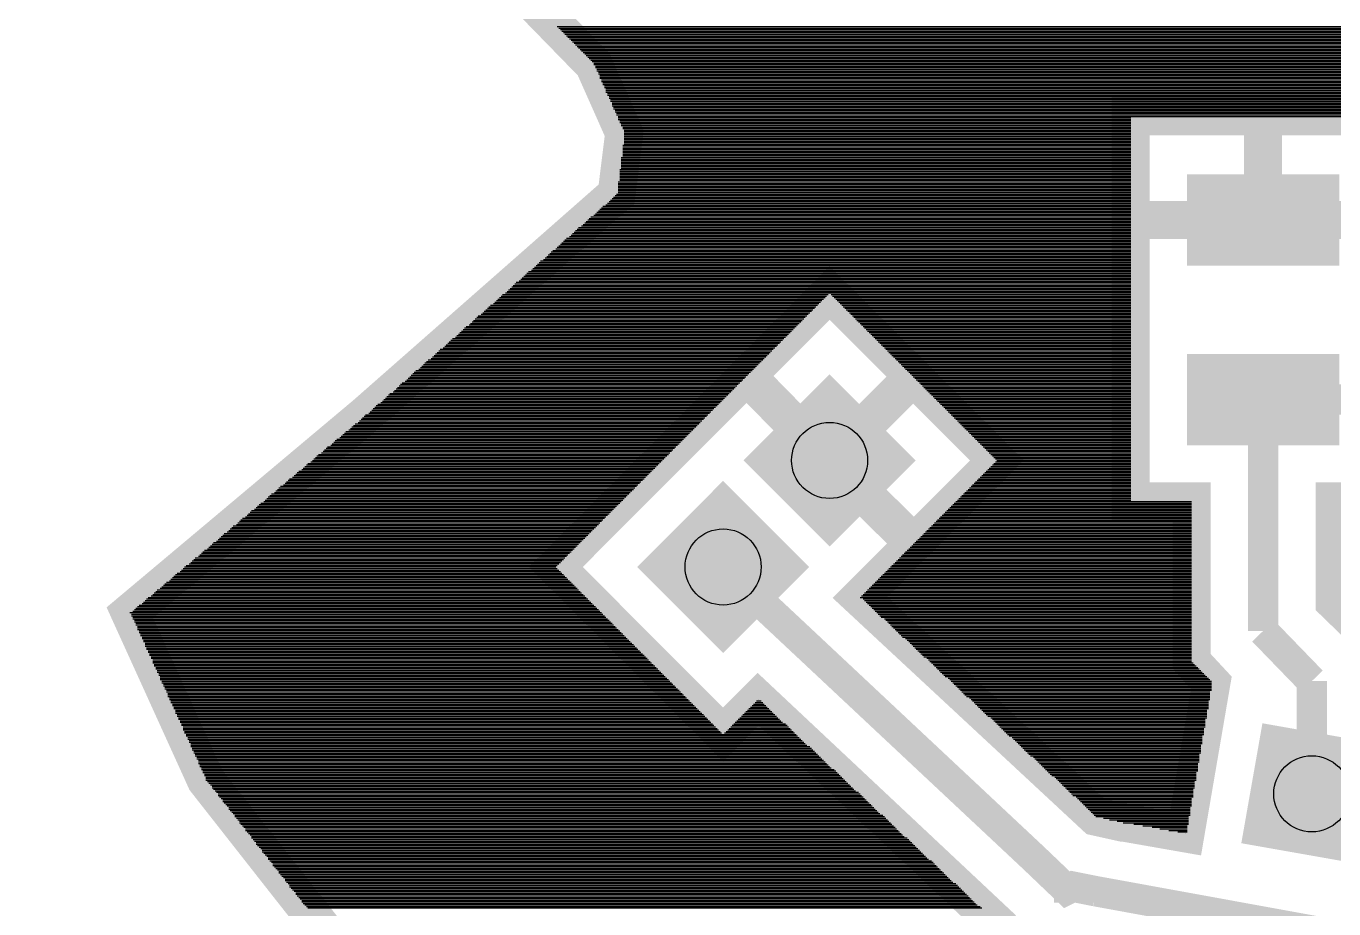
# Model space of a CAD drawing. Extents: x -0.98 to 0.98, y -0.97 to 0.97.
# Drawn here: x -0.98 to -0.12, y -0.637 to -0.057 of the extents above; entities that cross this region are included whole.
import ezdxf

# ---------------------------------------------------------------- set-up
doc = ezdxf.new("R2010")
doc.units = 0
doc.layers.get('0').update_dxf_attribs({"linetype": 'CONTINUOUS'})

# ---------------------------------------------------------------- blocks, each defined once
blk = doc.blocks.new('RPAD')
blk.add_trace([(-0.5, -0.5), (-0.5, 0.5), (0.5, -0.5), (0.5, 0.5)])

msp = doc.modelspace()

# ---------------------------------------------------------------- linework, layer by layer
for points, const_width in [([(-0.882, 0.567), (-0.947, 0.437), (-0.967, 0.287), (-0.607, -0.082), (-0.587, -0.127), (-0.592, -0.167), (-0.757, -0.312), (-0.912, -0.442), (-0.862, -0.552), (-0.807, -0.622), (-0.732, -0.717), (-0.642, -0.792), (-0.542, -0.857), (-0.422, -0.802), (-0.297, -0.782), (-0.152, -0.772), (0.012, -0.797)], 0.025), ([(-0.587, -0.112), (-0.607, -0.082), (-0.972, 0.312)], 0.008), ([(-0.338, -0.65), (-0.499, -0.499), (-0.522, -0.522), (-0.632, -0.412), (-0.452, -0.232), (-0.342, -0.342), (-0.432, -0.432), (-0.277, -0.576), (-0.259, -0.58), (-0.258, -0.58), (-0.258, -0.58), (-0.218, -0.587), (-0.201, -0.488), (-0.214, -0.474), (-0.214, -0.369), (-0.254, -0.369), (-0.254, -0.116), (-0.08, -0.116)], 0.025), ([(-0.597, -0.172), (-0.592, -0.162), (-0.587, -0.142), (-0.587, -0.112)], 0.008), ([(-0.167, -0.116), (-0.167, -0.184)], 0.025), ([(-0.907, -0.442), (-0.622, -0.202), (-0.597, -0.172)], 0.008), ([(-0.254, -0.184), (-0.167, -0.184)], 0.025), ([(-0.08, -0.184), (-0.167, -0.184)], 0.025), ([(-0.506, -0.287), (-0.452, -0.342)], 0.025), ([(-0.397, -0.287), (-0.452, -0.342)], 0.025), ([(-0.167, -0.302), (-0.167, -0.454)], 0.02), ([(-0.167, -0.302), (-0.027, -0.302)], 0.02), ([(-0.397, -0.396), (-0.452, -0.342)], 0.025), ([(-0.08, -0.369), (-0.12, -0.369), (-0.12, -0.435), (-0.087, -0.467)], 0.025), ([(-0.277, -0.625), (-0.292, -0.622), (-0.296, -0.624), (-0.318, -0.603), (-0.522, -0.412)], 0.02), ([(-0.887, -0.507), (-0.907, -0.442)], 0.008), ([(-0.167, -0.454), (-0.135, -0.487), (-0.135, -0.487)], 0.02), ([(-0.135, -0.561), (-0.135, -0.487)], 0.02), ([(-0.888, -0.506), (-0.855, -0.56), (-0.82, -0.611), (-0.781, -0.659), (-0.74, -0.704), (-0.695, -0.746), (-0.648, -0.785), (-0.597, -0.822), (-0.544, -0.855)], 0.008), ([(-0.135, -0.561), (-0.129, -0.567), (-0.052, -0.582), (-0.04, -0.576), (-0.036, -0.578)], 0.025), ([(-0.318, -0.603), (-0.297, -0.624)], 0.015), ([(-0.277, -0.625), (0.146, -0.702), (0.147, -0.697), (0.16, -0.649), (0.16, -0.613)], 0.02), ([(-0.296, -0.624), (-0.297, -0.624)], 0.02), ([(-0.277, -0.625), (-0.297, -0.625), (-0.297, -0.624)], 0.015)]:
    msp.add_lwpolyline(points, dxfattribs=dict(const_width=const_width))
for points in [[(-0.631, -0.057), (0.013, -0.057)], [(-0.63, -0.058), (0.012, -0.058)], [(-0.629, -0.059), (0.011, -0.059)], [(-0.628, -0.06), (0.01, -0.06)], [(-0.627, -0.061), (0.009, -0.061)], [(-0.626, -0.062), (0.008, -0.062)], [(-0.625, -0.063), (0.007, -0.063)], [(-0.624, -0.064), (0.006, -0.064)], [(-0.623, -0.065), (0.005, -0.065)], [(-0.622, -0.066), (0.004, -0.066)], [(-0.621, -0.067), (0.003, -0.067)], [(-0.62, -0.068), (0.002, -0.068)], [(-0.619, -0.069), (0.001, -0.069)], [(-0.618, -0.07), (0, -0.07)], [(-0.617, -0.071), (-0.003, -0.071)], [(-0.616, -0.072), (-0.004, -0.072)], [(-0.615, -0.073), (-0.005, -0.073)], [(-0.614, -0.074), (-0.006, -0.074)], [(-0.613, -0.075), (-0.007, -0.075)], [(-0.612, -0.076), (-0.008, -0.076)], [(-0.611, -0.077), (-0.009, -0.077)], [(-0.61, -0.078), (-0.01, -0.078)], [(-0.609, -0.079), (-0.011, -0.079)], [(-0.608, -0.08), (-0.012, -0.08)], [(-0.607, -0.081), (-0.013, -0.081)], [(-0.607, -0.082), (-0.014, -0.082)], [(-0.606, -0.083), (-0.015, -0.083)], [(-0.606, -0.084), (-0.016, -0.084)], [(-0.605, -0.085), (-0.017, -0.085)], [(-0.605, -0.086), (-0.018, -0.086)], [(-0.604, -0.087), (-0.019, -0.087)], [(-0.604, -0.088), (-0.02, -0.088)], [(-0.603, -0.089), (-0.021, -0.089)], [(-0.603, -0.09), (-0.022, -0.09)], [(-0.603, -0.091), (-0.023, -0.091)], [(-0.602, -0.092), (-0.024, -0.092)], [(-0.602, -0.093), (-0.025, -0.093)], [(-0.601, -0.094), (-0.026, -0.094)], [(-0.601, -0.095), (-0.027, -0.095)], [(-0.6, -0.096), (-0.028, -0.096)], [(-0.6, -0.097), (-0.029, -0.097)], [(-0.599, -0.098), (-0.029, -0.098)], [(-0.599, -0.099), (-0.029, -0.099)], [(-0.599, -0.1), (-0.029, -0.1)], [(-0.598, -0.101), (-0.029, -0.101)], [(-0.598, -0.102), (-0.029, -0.102)], [(-0.597, -0.103), (-0.029, -0.103)], [(-0.597, -0.104), (-0.029, -0.104)], [(-0.596, -0.105), (-0.029, -0.105)], [(-0.596, -0.106), (-0.029, -0.106)], [(-0.595, -0.107), (-0.029, -0.107)], [(-0.595, -0.108), (-0.029, -0.108)], [(-0.595, -0.109), (-0.029, -0.109)], [(-0.594, -0.11), (-0.029, -0.11)], [(-0.594, -0.111), (-0.029, -0.111)], [(-0.593, -0.112), (-0.029, -0.112)], [(-0.593, -0.113), (-0.029, -0.113)], [(-0.592, -0.114), (-0.029, -0.114)], [(-0.592, -0.115), (-0.029, -0.115)], [(-0.591, -0.116), (-0.029, -0.116)], [(-0.591, -0.117), (-0.254, -0.117)], [(-0.591, -0.118), (-0.254, -0.118)], [(-0.59, -0.119), (-0.254, -0.119)], [(-0.59, -0.12), (-0.254, -0.12)], [(-0.589, -0.121), (-0.254, -0.121)], [(-0.589, -0.122), (-0.254, -0.122)], [(-0.588, -0.123), (-0.254, -0.123)], [(-0.588, -0.124), (-0.254, -0.124)], [(-0.587, -0.125), (-0.254, -0.125)], [(-0.587, -0.126), (-0.254, -0.126)], [(-0.587, -0.127), (-0.254, -0.127)], [(-0.587, -0.128), (-0.254, -0.128)], [(-0.588, -0.135), (-0.254, -0.135)], [(-0.588, -0.136), (-0.254, -0.136)], [(-0.588, -0.137), (-0.254, -0.137)], [(-0.587, -0.129), (-0.254, -0.129)], [(-0.587, -0.13), (-0.254, -0.13)], [(-0.587, -0.131), (-0.254, -0.131)], [(-0.587, -0.132), (-0.254, -0.132)], [(-0.587, -0.133), (-0.254, -0.133)], [(-0.587, -0.134), (-0.254, -0.134)], [(-0.589, -0.143), (-0.254, -0.143)], [(-0.589, -0.144), (-0.254, -0.144)], [(-0.589, -0.145), (-0.254, -0.145)], [(-0.589, -0.146), (-0.254, -0.146)], [(-0.588, -0.138), (-0.254, -0.138)], [(-0.588, -0.139), (-0.254, -0.139)], [(-0.588, -0.14), (-0.254, -0.14)], [(-0.588, -0.141), (-0.254, -0.141)], [(-0.588, -0.142), (-0.254, -0.142)], [(-0.59, -0.151), (-0.254, -0.151)], [(-0.59, -0.152), (-0.254, -0.152)], [(-0.59, -0.153), (-0.254, -0.153)], [(-0.59, -0.154), (-0.254, -0.154)], [(-0.589, -0.147), (-0.254, -0.147)], [(-0.589, -0.148), (-0.254, -0.148)], [(-0.589, -0.149), (-0.254, -0.149)], [(-0.589, -0.15), (-0.254, -0.15)], [(-0.591, -0.159), (-0.254, -0.159)], [(-0.591, -0.16), (-0.254, -0.16)], [(-0.591, -0.161), (-0.254, -0.161)], [(-0.591, -0.162), (-0.254, -0.162)], [(-0.591, -0.163), (-0.254, -0.163)], [(-0.59, -0.155), (-0.254, -0.155)], [(-0.59, -0.156), (-0.254, -0.156)], [(-0.59, -0.157), (-0.254, -0.157)], [(-0.59, -0.158), (-0.254, -0.158)], [(-0.596, -0.171), (-0.254, -0.171)], [(-0.595, -0.17), (-0.254, -0.17)], [(-0.594, -0.169), (-0.254, -0.169)], [(-0.593, -0.168), (-0.254, -0.168)], [(-0.592, -0.167), (-0.254, -0.167)], [(-0.591, -0.164), (-0.254, -0.164)], [(-0.591, -0.165), (-0.254, -0.165)], [(-0.591, -0.166), (-0.254, -0.166)], [(-0.606, -0.18), (-0.254, -0.18)], [(-0.605, -0.179), (-0.254, -0.179)], [(-0.604, -0.178), (-0.254, -0.178)], [(-0.603, -0.177), (-0.254, -0.177)], [(-0.602, -0.176), (-0.254, -0.176)], [(-0.601, -0.175), (-0.254, -0.175)], [(-0.599, -0.174), (-0.254, -0.174)], [(-0.598, -0.173), (-0.254, -0.173)], [(-0.597, -0.172), (-0.254, -0.172)], [(-0.617, -0.189), (-0.254, -0.189)], [(-0.615, -0.188), (-0.254, -0.188)], [(-0.614, -0.187), (-0.254, -0.187)], [(-0.613, -0.186), (-0.254, -0.186)], [(-0.612, -0.185), (-0.254, -0.185)], [(-0.611, -0.184), (-0.254, -0.184)], [(-0.61, -0.183), (-0.254, -0.183)], [(-0.609, -0.182), (-0.254, -0.182)], [(-0.607, -0.181), (-0.254, -0.181)], [(-0.626, -0.197), (-0.254, -0.197)], [(-0.625, -0.196), (-0.254, -0.196)], [(-0.623, -0.195), (-0.254, -0.195)], [(-0.622, -0.194), (-0.254, -0.194)], [(-0.621, -0.193), (-0.254, -0.193)], [(-0.62, -0.192), (-0.254, -0.192)], [(-0.619, -0.191), (-0.254, -0.191)], [(-0.618, -0.19), (-0.254, -0.19)], [(-0.636, -0.206), (-0.254, -0.206)], [(-0.635, -0.205), (-0.254, -0.205)], [(-0.634, -0.204), (-0.254, -0.204)], [(-0.632, -0.203), (-0.254, -0.203)], [(-0.631, -0.202), (-0.254, -0.202)], [(-0.63, -0.201), (-0.254, -0.201)], [(-0.629, -0.2), (-0.254, -0.2)], [(-0.628, -0.199), (-0.254, -0.199)], [(-0.627, -0.198), (-0.254, -0.198)], [(-0.645, -0.214), (-0.254, -0.214)], [(-0.644, -0.213), (-0.254, -0.213)], [(-0.643, -0.212), (-0.254, -0.212)], [(-0.642, -0.211), (-0.254, -0.211)], [(-0.64, -0.21), (-0.254, -0.21)], [(-0.639, -0.209), (-0.254, -0.209)], [(-0.638, -0.208), (-0.254, -0.208)], [(-0.637, -0.207), (-0.254, -0.207)], [(-0.655, -0.223), (-0.254, -0.223)], [(-0.654, -0.222), (-0.254, -0.222)], [(-0.653, -0.221), (-0.254, -0.221)], [(-0.652, -0.22), (-0.254, -0.22)], [(-0.651, -0.219), (-0.254, -0.219)], [(-0.65, -0.218), (-0.254, -0.218)], [(-0.648, -0.217), (-0.254, -0.217)], [(-0.647, -0.216), (-0.254, -0.216)], [(-0.646, -0.215), (-0.254, -0.215)], [(-0.665, -0.232), (-0.254, -0.232)], [(-0.664, -0.231), (-0.254, -0.231)], [(-0.663, -0.23), (-0.254, -0.23)], [(-0.662, -0.229), (-0.254, -0.229)], [(-0.661, -0.228), (-0.254, -0.228)], [(-0.66, -0.227), (-0.254, -0.227)], [(-0.659, -0.226), (-0.254, -0.226)], [(-0.658, -0.225), (-0.254, -0.225)], [(-0.656, -0.224), (-0.254, -0.224)], [(-0.675, -0.24), (-0.46, -0.24)], [(-0.673, -0.239), (-0.459, -0.239)], [(-0.672, -0.238), (-0.458, -0.238)], [(-0.671, -0.237), (-0.457, -0.237)], [(-0.67, -0.236), (-0.456, -0.236)], [(-0.669, -0.235), (-0.455, -0.235)], [(-0.668, -0.234), (-0.454, -0.234)], [(-0.667, -0.233), (-0.453, -0.233)], [(-0.451, -0.233), (-0.254, -0.233)], [(-0.45, -0.234), (-0.254, -0.234)], [(-0.449, -0.235), (-0.254, -0.235)], [(-0.448, -0.236), (-0.254, -0.236)], [(-0.447, -0.237), (-0.254, -0.237)], [(-0.446, -0.238), (-0.254, -0.238)], [(-0.445, -0.239), (-0.254, -0.239)], [(-0.444, -0.24), (-0.254, -0.24)], [(-0.685, -0.249), (-0.469, -0.249)], [(-0.684, -0.248), (-0.468, -0.248)], [(-0.683, -0.247), (-0.467, -0.247)], [(-0.681, -0.246), (-0.466, -0.246)], [(-0.68, -0.245), (-0.465, -0.245)], [(-0.679, -0.244), (-0.464, -0.244)], [(-0.678, -0.243), (-0.463, -0.243)], [(-0.677, -0.242), (-0.462, -0.242)], [(-0.676, -0.241), (-0.461, -0.241)], [(-0.443, -0.241), (-0.254, -0.241)], [(-0.442, -0.242), (-0.254, -0.242)], [(-0.441, -0.243), (-0.254, -0.243)], [(-0.44, -0.244), (-0.254, -0.244)], [(-0.439, -0.245), (-0.254, -0.245)], [(-0.438, -0.246), (-0.254, -0.246)], [(-0.437, -0.247), (-0.254, -0.247)], [(-0.436, -0.248), (-0.254, -0.248)], [(-0.435, -0.249), (-0.254, -0.249)], [(-0.694, -0.257), (-0.477, -0.257)], [(-0.693, -0.256), (-0.476, -0.256)], [(-0.692, -0.255), (-0.475, -0.255)], [(-0.691, -0.254), (-0.474, -0.254)], [(-0.689, -0.253), (-0.473, -0.253)], [(-0.688, -0.252), (-0.472, -0.252)], [(-0.687, -0.251), (-0.471, -0.251)], [(-0.686, -0.25), (-0.47, -0.25)], [(-0.434, -0.25), (-0.254, -0.25)], [(-0.433, -0.251), (-0.254, -0.251)], [(-0.432, -0.252), (-0.254, -0.252)], [(-0.431, -0.253), (-0.254, -0.253)], [(-0.43, -0.254), (-0.254, -0.254)], [(-0.429, -0.255), (-0.254, -0.255)], [(-0.428, -0.256), (-0.254, -0.256)], [(-0.427, -0.257), (-0.254, -0.257)], [(-0.704, -0.266), (-0.486, -0.266)], [(-0.703, -0.265), (-0.485, -0.265)], [(-0.702, -0.264), (-0.484, -0.264)], [(-0.701, -0.263), (-0.483, -0.263)], [(-0.7, -0.262), (-0.482, -0.262)], [(-0.698, -0.261), (-0.481, -0.261)], [(-0.697, -0.26), (-0.48, -0.26)], [(-0.696, -0.259), (-0.479, -0.259)], [(-0.695, -0.258), (-0.478, -0.258)], [(-0.426, -0.258), (-0.254, -0.258)], [(-0.425, -0.259), (-0.254, -0.259)], [(-0.424, -0.26), (-0.254, -0.26)], [(-0.423, -0.261), (-0.254, -0.261)], [(-0.422, -0.262), (-0.254, -0.262)], [(-0.421, -0.263), (-0.254, -0.263)], [(-0.42, -0.264), (-0.254, -0.264)], [(-0.419, -0.265), (-0.254, -0.265)], [(-0.418, -0.266), (-0.254, -0.266)], [(-0.714, -0.275), (-0.495, -0.275)], [(-0.713, -0.274), (-0.494, -0.274)], [(-0.712, -0.273), (-0.493, -0.273)], [(-0.711, -0.272), (-0.492, -0.272)], [(-0.71, -0.271), (-0.491, -0.271)], [(-0.709, -0.27), (-0.49, -0.27)], [(-0.708, -0.269), (-0.489, -0.269)], [(-0.706, -0.268), (-0.488, -0.268)], [(-0.705, -0.267), (-0.487, -0.267)], [(-0.417, -0.267), (-0.254, -0.267)], [(-0.416, -0.268), (-0.254, -0.268)], [(-0.415, -0.269), (-0.254, -0.269)], [(-0.414, -0.27), (-0.254, -0.27)], [(-0.413, -0.271), (-0.254, -0.271)], [(-0.412, -0.272), (-0.254, -0.272)], [(-0.411, -0.273), (-0.254, -0.273)], [(-0.41, -0.274), (-0.254, -0.274)], [(-0.409, -0.275), (-0.254, -0.275)], [(-0.724, -0.283), (-0.503, -0.283)], [(-0.722, -0.282), (-0.502, -0.282)], [(-0.721, -0.281), (-0.501, -0.281)], [(-0.72, -0.28), (-0.5, -0.28)], [(-0.719, -0.279), (-0.499, -0.279)], [(-0.718, -0.278), (-0.498, -0.278)], [(-0.717, -0.277), (-0.497, -0.277)], [(-0.716, -0.276), (-0.496, -0.276)], [(-0.408, -0.276), (-0.254, -0.276)], [(-0.407, -0.277), (-0.254, -0.277)], [(-0.406, -0.278), (-0.254, -0.278)], [(-0.405, -0.279), (-0.254, -0.279)], [(-0.404, -0.28), (-0.254, -0.28)], [(-0.403, -0.281), (-0.254, -0.281)], [(-0.402, -0.282), (-0.254, -0.282)], [(-0.401, -0.283), (-0.254, -0.283)], [(-0.734, -0.292), (-0.512, -0.292)], [(-0.733, -0.291), (-0.511, -0.291)], [(-0.731, -0.29), (-0.51, -0.29)], [(-0.73, -0.289), (-0.509, -0.289)], [(-0.729, -0.288), (-0.508, -0.288)], [(-0.728, -0.287), (-0.507, -0.287)], [(-0.727, -0.286), (-0.506, -0.286)], [(-0.726, -0.285), (-0.505, -0.285)], [(-0.725, -0.284), (-0.504, -0.284)], [(-0.4, -0.284), (-0.254, -0.284)], [(-0.399, -0.285), (-0.254, -0.285)], [(-0.398, -0.286), (-0.254, -0.286)], [(-0.397, -0.287), (-0.254, -0.287)], [(-0.396, -0.288), (-0.254, -0.288)], [(-0.395, -0.289), (-0.254, -0.289)], [(-0.394, -0.29), (-0.254, -0.29)], [(-0.393, -0.291), (-0.254, -0.291)], [(-0.392, -0.292), (-0.254, -0.292)], [(-0.743, -0.3), (-0.52, -0.3)], [(-0.742, -0.299), (-0.519, -0.299)], [(-0.741, -0.298), (-0.518, -0.298)], [(-0.739, -0.297), (-0.517, -0.297)], [(-0.738, -0.296), (-0.516, -0.296)], [(-0.737, -0.295), (-0.515, -0.295)], [(-0.736, -0.294), (-0.514, -0.294)], [(-0.735, -0.293), (-0.513, -0.293)], [(-0.391, -0.293), (-0.254, -0.293)], [(-0.39, -0.294), (-0.254, -0.294)], [(-0.389, -0.295), (-0.254, -0.295)], [(-0.388, -0.296), (-0.254, -0.296)], [(-0.387, -0.297), (-0.254, -0.297)], [(-0.386, -0.298), (-0.254, -0.298)], [(-0.385, -0.299), (-0.254, -0.299)], [(-0.384, -0.3), (-0.254, -0.3)], [(-0.753, -0.309), (-0.529, -0.309)], [(-0.752, -0.308), (-0.528, -0.308)], [(-0.751, -0.307), (-0.527, -0.307)], [(-0.75, -0.306), (-0.526, -0.306)], [(-0.749, -0.305), (-0.525, -0.305)], [(-0.747, -0.304), (-0.524, -0.304)], [(-0.746, -0.303), (-0.523, -0.303)], [(-0.745, -0.302), (-0.522, -0.302)], [(-0.744, -0.301), (-0.521, -0.301)], [(-0.383, -0.301), (-0.254, -0.301)], [(-0.382, -0.302), (-0.254, -0.302)], [(-0.381, -0.303), (-0.254, -0.303)], [(-0.38, -0.304), (-0.254, -0.304)], [(-0.379, -0.305), (-0.254, -0.305)], [(-0.378, -0.306), (-0.254, -0.306)], [(-0.377, -0.307), (-0.254, -0.307)], [(-0.376, -0.308), (-0.254, -0.308)], [(-0.375, -0.309), (-0.254, -0.309)], [(-0.764, -0.318), (-0.538, -0.318)], [(-0.762, -0.317), (-0.537, -0.317)], [(-0.761, -0.316), (-0.536, -0.316)], [(-0.76, -0.315), (-0.535, -0.315)], [(-0.759, -0.314), (-0.534, -0.314)], [(-0.758, -0.313), (-0.533, -0.313)], [(-0.757, -0.312), (-0.532, -0.312)], [(-0.755, -0.311), (-0.531, -0.311)], [(-0.754, -0.31), (-0.53, -0.31)], [(-0.374, -0.31), (-0.254, -0.31)], [(-0.373, -0.311), (-0.254, -0.311)], [(-0.372, -0.312), (-0.254, -0.312)], [(-0.371, -0.313), (-0.254, -0.313)], [(-0.37, -0.314), (-0.254, -0.314)], [(-0.369, -0.315), (-0.254, -0.315)], [(-0.368, -0.316), (-0.254, -0.316)], [(-0.367, -0.317), (-0.254, -0.317)], [(-0.366, -0.318), (-0.254, -0.318)], [(-0.773, -0.326), (-0.546, -0.326)], [(-0.772, -0.325), (-0.545, -0.325)], [(-0.771, -0.324), (-0.544, -0.324)], [(-0.77, -0.323), (-0.543, -0.323)], [(-0.768, -0.322), (-0.542, -0.322)], [(-0.767, -0.321), (-0.541, -0.321)], [(-0.766, -0.32), (-0.54, -0.32)], [(-0.765, -0.319), (-0.539, -0.319)], [(-0.365, -0.319), (-0.254, -0.319)], [(-0.364, -0.32), (-0.254, -0.32)], [(-0.363, -0.321), (-0.254, -0.321)], [(-0.362, -0.322), (-0.254, -0.322)], [(-0.361, -0.323), (-0.254, -0.323)], [(-0.36, -0.324), (-0.254, -0.324)], [(-0.359, -0.325), (-0.254, -0.325)], [(-0.358, -0.326), (-0.254, -0.326)], [(-0.784, -0.335), (-0.555, -0.335)], [(-0.783, -0.334), (-0.554, -0.334)], [(-0.782, -0.333), (-0.553, -0.333)], [(-0.78, -0.332), (-0.552, -0.332)], [(-0.779, -0.331), (-0.551, -0.331)], [(-0.778, -0.33), (-0.55, -0.33)], [(-0.777, -0.329), (-0.549, -0.329)], [(-0.776, -0.328), (-0.548, -0.328)], [(-0.774, -0.327), (-0.547, -0.327)], [(-0.357, -0.327), (-0.254, -0.327)], [(-0.356, -0.328), (-0.254, -0.328)], [(-0.355, -0.329), (-0.254, -0.329)], [(-0.354, -0.33), (-0.254, -0.33)], [(-0.353, -0.331), (-0.254, -0.331)], [(-0.352, -0.332), (-0.254, -0.332)], [(-0.351, -0.333), (-0.254, -0.333)], [(-0.35, -0.334), (-0.254, -0.334)], [(-0.349, -0.335), (-0.254, -0.335)], [(-0.793, -0.343), (-0.563, -0.343)], [(-0.792, -0.342), (-0.562, -0.342)], [(-0.791, -0.341), (-0.561, -0.341)], [(-0.79, -0.34), (-0.56, -0.34)], [(-0.789, -0.339), (-0.559, -0.339)], [(-0.788, -0.338), (-0.558, -0.338)], [(-0.786, -0.337), (-0.557, -0.337)], [(-0.785, -0.336), (-0.556, -0.336)], [(-0.348, -0.336), (-0.254, -0.336)], [(-0.347, -0.337), (-0.254, -0.337)], [(-0.346, -0.338), (-0.254, -0.338)], [(-0.345, -0.339), (-0.254, -0.339)], [(-0.344, -0.34), (-0.254, -0.34)], [(-0.343, -0.341), (-0.254, -0.341)], [(-0.343, -0.343), (-0.254, -0.343)], [(-0.342, -0.342), (-0.254, -0.342)], [(-0.804, -0.352), (-0.572, -0.352)], [(-0.803, -0.351), (-0.571, -0.351)], [(-0.802, -0.35), (-0.57, -0.35)], [(-0.801, -0.349), (-0.569, -0.349)], [(-0.799, -0.348), (-0.568, -0.348)], [(-0.798, -0.347), (-0.567, -0.347)], [(-0.797, -0.346), (-0.566, -0.346)], [(-0.796, -0.345), (-0.565, -0.345)], [(-0.795, -0.344), (-0.564, -0.344)], [(-0.352, -0.352), (-0.254, -0.352)], [(-0.351, -0.351), (-0.254, -0.351)], [(-0.35, -0.35), (-0.254, -0.35)], [(-0.349, -0.349), (-0.254, -0.349)], [(-0.348, -0.348), (-0.254, -0.348)], [(-0.347, -0.347), (-0.254, -0.347)], [(-0.346, -0.346), (-0.254, -0.346)], [(-0.345, -0.345), (-0.254, -0.345)], [(-0.344, -0.344), (-0.254, -0.344)], [(-0.815, -0.361), (-0.581, -0.361)], [(-0.814, -0.36), (-0.58, -0.36)], [(-0.813, -0.359), (-0.579, -0.359)], [(-0.811, -0.358), (-0.578, -0.358)], [(-0.81, -0.357), (-0.577, -0.357)], [(-0.809, -0.356), (-0.576, -0.356)], [(-0.808, -0.355), (-0.575, -0.355)], [(-0.807, -0.354), (-0.574, -0.354)], [(-0.805, -0.353), (-0.573, -0.353)], [(-0.361, -0.361), (-0.254, -0.361)], [(-0.36, -0.36), (-0.254, -0.36)], [(-0.359, -0.359), (-0.254, -0.359)], [(-0.358, -0.358), (-0.254, -0.358)], [(-0.357, -0.357), (-0.254, -0.357)], [(-0.356, -0.356), (-0.254, -0.356)], [(-0.355, -0.355), (-0.254, -0.355)], [(-0.354, -0.354), (-0.254, -0.354)], [(-0.353, -0.353), (-0.254, -0.353)], [(-0.824, -0.369), (-0.589, -0.369)], [(-0.823, -0.368), (-0.588, -0.368)], [(-0.822, -0.367), (-0.587, -0.367)], [(-0.821, -0.366), (-0.586, -0.366)], [(-0.82, -0.365), (-0.585, -0.365)], [(-0.819, -0.364), (-0.584, -0.364)], [(-0.817, -0.363), (-0.583, -0.363)], [(-0.816, -0.362), (-0.582, -0.362)], [(-0.369, -0.369), (-0.214, -0.369)], [(-0.368, -0.368), (-0.254, -0.368)], [(-0.367, -0.367), (-0.254, -0.367)], [(-0.366, -0.366), (-0.254, -0.366)], [(-0.365, -0.365), (-0.254, -0.365)], [(-0.364, -0.364), (-0.254, -0.364)], [(-0.363, -0.363), (-0.254, -0.363)], [(-0.362, -0.362), (-0.254, -0.362)], [(-0.835, -0.378), (-0.598, -0.378)], [(-0.834, -0.377), (-0.597, -0.377)], [(-0.833, -0.376), (-0.596, -0.376)], [(-0.832, -0.375), (-0.595, -0.375)], [(-0.83, -0.374), (-0.594, -0.374)], [(-0.829, -0.373), (-0.593, -0.373)], [(-0.828, -0.372), (-0.592, -0.372)], [(-0.827, -0.371), (-0.591, -0.371)], [(-0.826, -0.37), (-0.59, -0.37)], [(-0.378, -0.378), (-0.214, -0.378)], [(-0.377, -0.377), (-0.214, -0.377)], [(-0.376, -0.376), (-0.214, -0.376)], [(-0.375, -0.375), (-0.214, -0.375)], [(-0.374, -0.374), (-0.214, -0.374)], [(-0.373, -0.373), (-0.214, -0.373)], [(-0.372, -0.372), (-0.214, -0.372)], [(-0.371, -0.371), (-0.214, -0.371)], [(-0.37, -0.37), (-0.214, -0.37)], [(-0.845, -0.386), (-0.606, -0.386)], [(-0.844, -0.385), (-0.605, -0.385)], [(-0.842, -0.384), (-0.604, -0.384)], [(-0.841, -0.383), (-0.603, -0.383)], [(-0.84, -0.382), (-0.602, -0.382)], [(-0.839, -0.381), (-0.601, -0.381)], [(-0.838, -0.38), (-0.6, -0.38)], [(-0.836, -0.379), (-0.599, -0.379)], [(-0.386, -0.386), (-0.214, -0.386)], [(-0.385, -0.385), (-0.214, -0.385)], [(-0.384, -0.384), (-0.214, -0.384)], [(-0.383, -0.383), (-0.214, -0.383)], [(-0.382, -0.382), (-0.214, -0.382)], [(-0.381, -0.381), (-0.214, -0.381)], [(-0.38, -0.38), (-0.214, -0.38)], [(-0.379, -0.379), (-0.214, -0.379)], [(-0.855, -0.395), (-0.615, -0.395)], [(-0.854, -0.394), (-0.614, -0.394)], [(-0.853, -0.393), (-0.613, -0.393)], [(-0.852, -0.392), (-0.612, -0.392)], [(-0.851, -0.391), (-0.611, -0.391)], [(-0.85, -0.39), (-0.61, -0.39)], [(-0.848, -0.389), (-0.609, -0.389)], [(-0.847, -0.388), (-0.608, -0.388)], [(-0.846, -0.387), (-0.607, -0.387)], [(-0.395, -0.395), (-0.214, -0.395)], [(-0.394, -0.394), (-0.214, -0.394)], [(-0.393, -0.393), (-0.214, -0.393)], [(-0.392, -0.392), (-0.214, -0.392)], [(-0.391, -0.391), (-0.214, -0.391)], [(-0.39, -0.39), (-0.214, -0.39)], [(-0.389, -0.389), (-0.214, -0.389)], [(-0.388, -0.388), (-0.214, -0.388)], [(-0.387, -0.387), (-0.214, -0.387)], [(-0.866, -0.404), (-0.624, -0.404)], [(-0.865, -0.403), (-0.623, -0.403)], [(-0.864, -0.402), (-0.622, -0.402)], [(-0.863, -0.401), (-0.621, -0.401)], [(-0.861, -0.4), (-0.62, -0.4)], [(-0.86, -0.399), (-0.619, -0.399)], [(-0.859, -0.398), (-0.618, -0.398)], [(-0.858, -0.397), (-0.617, -0.397)], [(-0.857, -0.396), (-0.616, -0.396)], [(-0.404, -0.404), (-0.214, -0.404)], [(-0.403, -0.403), (-0.214, -0.403)], [(-0.402, -0.402), (-0.214, -0.402)], [(-0.401, -0.401), (-0.214, -0.401)], [(-0.4, -0.4), (-0.214, -0.4)], [(-0.399, -0.399), (-0.214, -0.399)], [(-0.398, -0.398), (-0.214, -0.398)], [(-0.397, -0.397), (-0.214, -0.397)], [(-0.396, -0.396), (-0.214, -0.396)], [(-0.876, -0.412), (-0.632, -0.412)], [(-0.875, -0.411), (-0.631, -0.411)], [(-0.873, -0.41), (-0.63, -0.41)], [(-0.872, -0.409), (-0.629, -0.409)], [(-0.871, -0.408), (-0.628, -0.408)], [(-0.87, -0.407), (-0.627, -0.407)], [(-0.869, -0.406), (-0.626, -0.406)], [(-0.867, -0.405), (-0.625, -0.405)], [(-0.412, -0.412), (-0.214, -0.412)], [(-0.411, -0.411), (-0.214, -0.411)], [(-0.41, -0.41), (-0.214, -0.41)], [(-0.409, -0.409), (-0.214, -0.409)], [(-0.408, -0.408), (-0.214, -0.408)], [(-0.407, -0.407), (-0.214, -0.407)], [(-0.406, -0.406), (-0.214, -0.406)], [(-0.405, -0.405), (-0.214, -0.405)], [(-0.886, -0.421), (-0.623, -0.421)], [(-0.885, -0.42), (-0.624, -0.42)], [(-0.884, -0.419), (-0.625, -0.419)], [(-0.883, -0.418), (-0.626, -0.418)], [(-0.882, -0.417), (-0.627, -0.417)], [(-0.881, -0.416), (-0.628, -0.416)], [(-0.879, -0.415), (-0.629, -0.415)], [(-0.878, -0.414), (-0.63, -0.414)], [(-0.877, -0.413), (-0.631, -0.413)], [(-0.421, -0.421), (-0.214, -0.421)], [(-0.42, -0.42), (-0.214, -0.42)], [(-0.419, -0.419), (-0.214, -0.419)], [(-0.418, -0.418), (-0.214, -0.418)], [(-0.417, -0.417), (-0.214, -0.417)], [(-0.416, -0.416), (-0.214, -0.416)], [(-0.415, -0.415), (-0.214, -0.415)], [(-0.414, -0.414), (-0.214, -0.414)], [(-0.413, -0.413), (-0.214, -0.413)], [(-0.896, -0.429), (-0.615, -0.429)], [(-0.895, -0.428), (-0.616, -0.428)], [(-0.894, -0.427), (-0.617, -0.427)], [(-0.892, -0.426), (-0.618, -0.426)], [(-0.891, -0.425), (-0.619, -0.425)], [(-0.89, -0.424), (-0.62, -0.424)], [(-0.889, -0.423), (-0.621, -0.423)], [(-0.888, -0.422), (-0.622, -0.422)], [(-0.429, -0.429), (-0.214, -0.429)], [(-0.428, -0.428), (-0.214, -0.428)], [(-0.427, -0.427), (-0.214, -0.427)], [(-0.426, -0.426), (-0.214, -0.426)], [(-0.425, -0.425), (-0.214, -0.425)], [(-0.424, -0.424), (-0.214, -0.424)], [(-0.423, -0.423), (-0.214, -0.423)], [(-0.422, -0.422), (-0.214, -0.422)], [(-0.907, -0.438), (-0.606, -0.438)], [(-0.906, -0.437), (-0.607, -0.437)], [(-0.904, -0.436), (-0.608, -0.436)], [(-0.903, -0.435), (-0.609, -0.435)], [(-0.902, -0.434), (-0.61, -0.434)], [(-0.901, -0.433), (-0.611, -0.433)], [(-0.9, -0.432), (-0.612, -0.432)], [(-0.898, -0.431), (-0.613, -0.431)], [(-0.897, -0.43), (-0.614, -0.43)], [(-0.432, -0.432), (-0.214, -0.432)], [(-0.431, -0.431), (-0.214, -0.431)], [(-0.43, -0.43), (-0.214, -0.43)], [(-0.43, -0.433), (-0.214, -0.433)], [(-0.429, -0.434), (-0.214, -0.434)], [(-0.428, -0.435), (-0.214, -0.435)], [(-0.427, -0.436), (-0.214, -0.436)], [(-0.426, -0.437), (-0.214, -0.437)], [(-0.425, -0.438), (-0.214, -0.438)], [(-0.912, -0.442), (-0.602, -0.442)], [(-0.911, -0.443), (-0.601, -0.443)], [(-0.911, -0.444), (-0.6, -0.444)], [(-0.91, -0.441), (-0.603, -0.441)], [(-0.91, -0.445), (-0.599, -0.445)], [(-0.91, -0.446), (-0.598, -0.446)], [(-0.909, -0.44), (-0.604, -0.44)], [(-0.909, -0.447), (-0.597, -0.447)], [(-0.908, -0.439), (-0.605, -0.439)], [(-0.424, -0.439), (-0.214, -0.439)], [(-0.423, -0.44), (-0.214, -0.44)], [(-0.422, -0.441), (-0.214, -0.441)], [(-0.421, -0.442), (-0.214, -0.442)], [(-0.42, -0.443), (-0.214, -0.443)], [(-0.419, -0.444), (-0.214, -0.444)], [(-0.418, -0.445), (-0.214, -0.445)], [(-0.416, -0.446), (-0.214, -0.446)], [(-0.415, -0.447), (-0.214, -0.447)], [(-0.909, -0.448), (-0.596, -0.448)], [(-0.908, -0.449), (-0.595, -0.449)], [(-0.908, -0.45), (-0.594, -0.45)], [(-0.907, -0.451), (-0.593, -0.451)], [(-0.907, -0.452), (-0.592, -0.452)], [(-0.907, -0.453), (-0.591, -0.453)], [(-0.906, -0.454), (-0.59, -0.454)], [(-0.906, -0.455), (-0.589, -0.455)], [(-0.414, -0.448), (-0.214, -0.448)], [(-0.413, -0.449), (-0.214, -0.449)], [(-0.412, -0.45), (-0.214, -0.45)], [(-0.411, -0.451), (-0.214, -0.451)], [(-0.41, -0.452), (-0.214, -0.452)], [(-0.409, -0.453), (-0.214, -0.453)], [(-0.408, -0.454), (-0.214, -0.454)], [(-0.407, -0.455), (-0.214, -0.455)], [(-0.905, -0.456), (-0.588, -0.456)], [(-0.905, -0.457), (-0.587, -0.457)], [(-0.904, -0.458), (-0.586, -0.458)], [(-0.904, -0.459), (-0.585, -0.459)], [(-0.903, -0.46), (-0.584, -0.46)], [(-0.903, -0.461), (-0.583, -0.461)], [(-0.902, -0.462), (-0.582, -0.462)], [(-0.902, -0.463), (-0.581, -0.463)], [(-0.902, -0.464), (-0.58, -0.464)], [(-0.406, -0.456), (-0.214, -0.456)], [(-0.405, -0.457), (-0.214, -0.457)], [(-0.404, -0.458), (-0.214, -0.458)], [(-0.402, -0.459), (-0.214, -0.459)], [(-0.401, -0.46), (-0.214, -0.46)], [(-0.4, -0.461), (-0.214, -0.461)], [(-0.399, -0.462), (-0.214, -0.462)], [(-0.398, -0.463), (-0.214, -0.463)], [(-0.397, -0.464), (-0.214, -0.464)], [(-0.901, -0.465), (-0.579, -0.465)], [(-0.901, -0.466), (-0.578, -0.466)], [(-0.9, -0.467), (-0.577, -0.467)], [(-0.9, -0.468), (-0.576, -0.468)], [(-0.899, -0.469), (-0.575, -0.469)], [(-0.899, -0.47), (-0.574, -0.47)], [(-0.898, -0.471), (-0.573, -0.471)], [(-0.898, -0.472), (-0.572, -0.472)], [(-0.396, -0.465), (-0.214, -0.465)], [(-0.395, -0.466), (-0.214, -0.466)], [(-0.394, -0.467), (-0.214, -0.467)], [(-0.393, -0.468), (-0.214, -0.468)], [(-0.392, -0.469), (-0.214, -0.469)], [(-0.391, -0.47), (-0.214, -0.47)], [(-0.39, -0.471), (-0.214, -0.471)], [(-0.388, -0.472), (-0.214, -0.472)], [(-0.897, -0.473), (-0.571, -0.473)], [(-0.897, -0.474), (-0.57, -0.474)], [(-0.897, -0.475), (-0.569, -0.475)], [(-0.896, -0.476), (-0.568, -0.476)], [(-0.896, -0.477), (-0.567, -0.477)], [(-0.895, -0.478), (-0.566, -0.478)], [(-0.895, -0.479), (-0.565, -0.479)], [(-0.894, -0.48), (-0.564, -0.48)], [(-0.894, -0.481), (-0.563, -0.481)], [(-0.387, -0.473), (-0.214, -0.473)], [(-0.386, -0.474), (-0.214, -0.474)], [(-0.385, -0.475), (-0.213, -0.475)], [(-0.384, -0.476), (-0.212, -0.476)], [(-0.383, -0.477), (-0.211, -0.477)], [(-0.382, -0.478), (-0.21, -0.478)], [(-0.381, -0.479), (-0.209, -0.479)], [(-0.38, -0.48), (-0.208, -0.48)], [(-0.379, -0.481), (-0.207, -0.481)], [(-0.893, -0.482), (-0.562, -0.482)], [(-0.893, -0.483), (-0.561, -0.483)], [(-0.892, -0.484), (-0.56, -0.484)], [(-0.892, -0.485), (-0.559, -0.485)], [(-0.892, -0.486), (-0.558, -0.486)], [(-0.891, -0.487), (-0.557, -0.487)], [(-0.891, -0.488), (-0.556, -0.488)], [(-0.89, -0.489), (-0.555, -0.489)], [(-0.89, -0.49), (-0.554, -0.49)], [(-0.378, -0.482), (-0.206, -0.482)], [(-0.377, -0.483), (-0.205, -0.483)], [(-0.376, -0.484), (-0.204, -0.484)], [(-0.374, -0.485), (-0.203, -0.485)], [(-0.373, -0.486), (-0.202, -0.486)], [(-0.372, -0.487), (-0.201, -0.487)], [(-0.371, -0.488), (-0.201, -0.488)], [(-0.37, -0.489), (-0.201, -0.489)], [(-0.369, -0.49), (-0.201, -0.49)], [(-0.889, -0.491), (-0.553, -0.491)], [(-0.889, -0.492), (-0.552, -0.492)], [(-0.888, -0.493), (-0.551, -0.493)], [(-0.888, -0.494), (-0.55, -0.494)], [(-0.887, -0.495), (-0.549, -0.495)], [(-0.887, -0.496), (-0.548, -0.496)], [(-0.887, -0.497), (-0.547, -0.497)], [(-0.886, -0.498), (-0.546, -0.498)], [(-0.368, -0.491), (-0.201, -0.491)], [(-0.367, -0.492), (-0.201, -0.492)], [(-0.366, -0.493), (-0.201, -0.493)], [(-0.365, -0.494), (-0.202, -0.494)], [(-0.364, -0.495), (-0.202, -0.495)], [(-0.363, -0.496), (-0.202, -0.496)], [(-0.362, -0.497), (-0.202, -0.497)], [(-0.36, -0.498), (-0.202, -0.498)], [(-0.886, -0.499), (-0.545, -0.499)], [(-0.885, -0.5), (-0.544, -0.5)], [(-0.885, -0.501), (-0.543, -0.501)], [(-0.884, -0.502), (-0.542, -0.502)], [(-0.884, -0.503), (-0.541, -0.503)], [(-0.883, -0.504), (-0.54, -0.504)], [(-0.883, -0.505), (-0.539, -0.505)], [(-0.882, -0.506), (-0.538, -0.506)], [(-0.882, -0.507), (-0.537, -0.507)], [(-0.507, -0.507), (-0.49, -0.507)], [(-0.506, -0.506), (-0.491, -0.506)], [(-0.505, -0.505), (-0.492, -0.505)], [(-0.504, -0.504), (-0.493, -0.504)], [(-0.503, -0.503), (-0.494, -0.503)], [(-0.502, -0.502), (-0.495, -0.502)], [(-0.501, -0.501), (-0.496, -0.501)], [(-0.5, -0.5), (-0.497, -0.5)], [(-0.499, -0.499), (-0.499, -0.499)], [(-0.359, -0.499), (-0.202, -0.499)], [(-0.358, -0.5), (-0.203, -0.5)], [(-0.357, -0.501), (-0.203, -0.501)], [(-0.356, -0.502), (-0.203, -0.502)], [(-0.355, -0.503), (-0.203, -0.503)], [(-0.354, -0.504), (-0.203, -0.504)], [(-0.353, -0.505), (-0.203, -0.505)], [(-0.352, -0.506), (-0.204, -0.506)], [(-0.351, -0.507), (-0.204, -0.507)], [(-0.882, -0.508), (-0.536, -0.508)], [(-0.881, -0.509), (-0.535, -0.509)], [(-0.881, -0.51), (-0.534, -0.51)], [(-0.88, -0.511), (-0.533, -0.511)], [(-0.88, -0.512), (-0.532, -0.512)], [(-0.879, -0.513), (-0.531, -0.513)], [(-0.879, -0.514), (-0.53, -0.514)], [(-0.878, -0.515), (-0.529, -0.515)], [(-0.515, -0.515), (-0.481, -0.515)], [(-0.514, -0.514), (-0.483, -0.514)], [(-0.513, -0.513), (-0.484, -0.513)], [(-0.512, -0.512), (-0.485, -0.512)], [(-0.511, -0.511), (-0.486, -0.511)], [(-0.51, -0.51), (-0.487, -0.51)], [(-0.509, -0.509), (-0.488, -0.509)], [(-0.508, -0.508), (-0.489, -0.508)], [(-0.35, -0.508), (-0.204, -0.508)], [(-0.349, -0.509), (-0.204, -0.509)], [(-0.348, -0.51), (-0.204, -0.51)], [(-0.346, -0.511), (-0.204, -0.511)], [(-0.345, -0.512), (-0.205, -0.512)], [(-0.344, -0.513), (-0.205, -0.513)], [(-0.343, -0.514), (-0.205, -0.514)], [(-0.342, -0.515), (-0.205, -0.515)], [(-0.878, -0.516), (-0.528, -0.516)], [(-0.877, -0.517), (-0.527, -0.517)], [(-0.877, -0.518), (-0.526, -0.518)], [(-0.877, -0.519), (-0.525, -0.519)], [(-0.876, -0.52), (-0.524, -0.52)], [(-0.876, -0.521), (-0.523, -0.521)], [(-0.875, -0.522), (-0.474, -0.522)], [(-0.875, -0.523), (-0.473, -0.523)], [(-0.874, -0.524), (-0.472, -0.524)], [(-0.521, -0.521), (-0.475, -0.521)], [(-0.52, -0.52), (-0.476, -0.52)], [(-0.519, -0.519), (-0.477, -0.519)], [(-0.518, -0.518), (-0.478, -0.518)], [(-0.517, -0.517), (-0.479, -0.517)], [(-0.516, -0.516), (-0.48, -0.516)], [(-0.341, -0.516), (-0.205, -0.516)], [(-0.34, -0.517), (-0.205, -0.517)], [(-0.339, -0.518), (-0.206, -0.518)], [(-0.338, -0.519), (-0.206, -0.519)], [(-0.337, -0.52), (-0.206, -0.52)], [(-0.336, -0.521), (-0.206, -0.521)], [(-0.335, -0.522), (-0.206, -0.522)], [(-0.334, -0.523), (-0.207, -0.523)], [(-0.332, -0.524), (-0.207, -0.524)], [(-0.874, -0.525), (-0.471, -0.525)], [(-0.873, -0.526), (-0.47, -0.526)], [(-0.873, -0.527), (-0.469, -0.527)], [(-0.872, -0.528), (-0.468, -0.528)], [(-0.872, -0.529), (-0.467, -0.529)], [(-0.872, -0.53), (-0.465, -0.53)], [(-0.871, -0.531), (-0.464, -0.531)], [(-0.871, -0.532), (-0.463, -0.532)], [(-0.87, -0.533), (-0.462, -0.533)], [(-0.331, -0.525), (-0.207, -0.525)], [(-0.33, -0.526), (-0.207, -0.526)], [(-0.329, -0.527), (-0.207, -0.527)], [(-0.328, -0.528), (-0.207, -0.528)], [(-0.327, -0.529), (-0.208, -0.529)], [(-0.326, -0.53), (-0.208, -0.53)], [(-0.325, -0.531), (-0.208, -0.531)], [(-0.324, -0.532), (-0.208, -0.532)], [(-0.323, -0.533), (-0.208, -0.533)], [(-0.87, -0.534), (-0.461, -0.534)], [(-0.869, -0.535), (-0.46, -0.535)], [(-0.869, -0.536), (-0.459, -0.536)], [(-0.868, -0.537), (-0.458, -0.537)], [(-0.868, -0.538), (-0.457, -0.538)], [(-0.867, -0.539), (-0.456, -0.539)], [(-0.867, -0.54), (-0.455, -0.54)], [(-0.867, -0.541), (-0.454, -0.541)], [(-0.322, -0.534), (-0.208, -0.534)], [(-0.321, -0.535), (-0.209, -0.535)], [(-0.32, -0.536), (-0.209, -0.536)], [(-0.318, -0.537), (-0.209, -0.537)], [(-0.317, -0.538), (-0.209, -0.538)], [(-0.316, -0.539), (-0.209, -0.539)], [(-0.315, -0.54), (-0.209, -0.54)], [(-0.314, -0.541), (-0.21, -0.541)], [(-0.866, -0.542), (-0.453, -0.542)], [(-0.866, -0.543), (-0.452, -0.543)], [(-0.865, -0.544), (-0.451, -0.544)], [(-0.865, -0.545), (-0.449, -0.545)], [(-0.864, -0.546), (-0.448, -0.546)], [(-0.864, -0.547), (-0.447, -0.547)], [(-0.863, -0.548), (-0.446, -0.548)], [(-0.863, -0.549), (-0.445, -0.549)], [(-0.862, -0.55), (-0.444, -0.55)], [(-0.313, -0.542), (-0.21, -0.542)], [(-0.312, -0.543), (-0.21, -0.543)], [(-0.311, -0.544), (-0.21, -0.544)], [(-0.31, -0.545), (-0.21, -0.545)], [(-0.309, -0.546), (-0.21, -0.546)], [(-0.308, -0.547), (-0.211, -0.547)], [(-0.307, -0.548), (-0.211, -0.548)], [(-0.306, -0.549), (-0.211, -0.549)], [(-0.304, -0.55), (-0.211, -0.55)], [(-0.862, -0.551), (-0.443, -0.551)], [(-0.862, -0.552), (-0.442, -0.552)], [(-0.861, -0.553), (-0.441, -0.553)], [(-0.86, -0.554), (-0.44, -0.554)], [(-0.859, -0.555), (-0.439, -0.555)], [(-0.858, -0.556), (-0.438, -0.556)], [(-0.858, -0.557), (-0.437, -0.557)], [(-0.857, -0.558), (-0.436, -0.558)], [(-0.303, -0.551), (-0.211, -0.551)], [(-0.302, -0.552), (-0.211, -0.552)], [(-0.301, -0.553), (-0.212, -0.553)], [(-0.3, -0.554), (-0.212, -0.554)], [(-0.299, -0.555), (-0.212, -0.555)], [(-0.298, -0.556), (-0.212, -0.556)], [(-0.297, -0.557), (-0.212, -0.557)], [(-0.296, -0.558), (-0.213, -0.558)], [(-0.856, -0.559), (-0.435, -0.559)], [(-0.855, -0.56), (-0.433, -0.56)], [(-0.854, -0.561), (-0.432, -0.561)], [(-0.854, -0.562), (-0.431, -0.562)], [(-0.853, -0.563), (-0.43, -0.563)], [(-0.852, -0.564), (-0.429, -0.564)], [(-0.851, -0.565), (-0.428, -0.565)], [(-0.851, -0.566), (-0.427, -0.566)], [(-0.85, -0.567), (-0.426, -0.567)], [(-0.295, -0.559), (-0.213, -0.559)], [(-0.294, -0.56), (-0.213, -0.56)], [(-0.293, -0.561), (-0.213, -0.561)], [(-0.292, -0.562), (-0.213, -0.562)], [(-0.29, -0.563), (-0.213, -0.563)], [(-0.289, -0.564), (-0.214, -0.564)], [(-0.288, -0.565), (-0.214, -0.565)], [(-0.287, -0.566), (-0.214, -0.566)], [(-0.286, -0.567), (-0.214, -0.567)], [(-0.849, -0.568), (-0.425, -0.568)], [(-0.848, -0.569), (-0.424, -0.569)], [(-0.847, -0.57), (-0.423, -0.57)], [(-0.847, -0.571), (-0.422, -0.571)], [(-0.846, -0.572), (-0.421, -0.572)], [(-0.845, -0.573), (-0.42, -0.573)], [(-0.844, -0.574), (-0.419, -0.574)], [(-0.843, -0.575), (-0.417, -0.575)], [(-0.285, -0.568), (-0.214, -0.568)], [(-0.284, -0.569), (-0.214, -0.569)], [(-0.283, -0.57), (-0.215, -0.57)], [(-0.282, -0.571), (-0.215, -0.571)], [(-0.281, -0.572), (-0.215, -0.572)], [(-0.28, -0.573), (-0.215, -0.573)], [(-0.279, -0.574), (-0.215, -0.574)], [(-0.278, -0.575), (-0.215, -0.575)], [(-0.843, -0.576), (-0.416, -0.576)], [(-0.842, -0.577), (-0.415, -0.577)], [(-0.841, -0.578), (-0.414, -0.578)], [(-0.84, -0.579), (-0.413, -0.579)], [(-0.84, -0.58), (-0.412, -0.58)], [(-0.839, -0.581), (-0.411, -0.581)], [(-0.838, -0.582), (-0.41, -0.582)], [(-0.837, -0.583), (-0.409, -0.583)], [(-0.836, -0.584), (-0.408, -0.584)], [(-0.277, -0.576), (-0.216, -0.576)], [(-0.272, -0.577), (-0.216, -0.577)], [(-0.268, -0.578), (-0.216, -0.578)], [(-0.263, -0.579), (-0.216, -0.579)], [(-0.259, -0.58), (-0.216, -0.58)], [(-0.252, -0.581), (-0.216, -0.581)], [(-0.246, -0.582), (-0.217, -0.582)], [(-0.24, -0.583), (-0.217, -0.583)], [(-0.235, -0.584), (-0.217, -0.584)], [(-0.836, -0.585), (-0.407, -0.585)], [(-0.835, -0.586), (-0.406, -0.586)], [(-0.834, -0.587), (-0.405, -0.587)], [(-0.833, -0.588), (-0.404, -0.588)], [(-0.832, -0.589), (-0.403, -0.589)], [(-0.832, -0.59), (-0.401, -0.59)], [(-0.831, -0.591), (-0.4, -0.591)], [(-0.83, -0.592), (-0.399, -0.592)], [(-0.829, -0.593), (-0.398, -0.593)], [(-0.229, -0.585), (-0.217, -0.585)], [(-0.223, -0.586), (-0.217, -0.586)], [(-0.218, -0.587), (-0.218, -0.587)], [(-0.829, -0.594), (-0.397, -0.594)], [(-0.828, -0.595), (-0.396, -0.595)], [(-0.827, -0.596), (-0.395, -0.596)], [(-0.826, -0.597), (-0.394, -0.597)], [(-0.825, -0.598), (-0.393, -0.598)], [(-0.825, -0.599), (-0.392, -0.599)], [(-0.824, -0.6), (-0.391, -0.6)], [(-0.823, -0.601), (-0.39, -0.601)], [(-0.822, -0.602), (-0.389, -0.602)], [(-0.821, -0.603), (-0.388, -0.603)], [(-0.821, -0.604), (-0.387, -0.604)], [(-0.82, -0.605), (-0.385, -0.605)], [(-0.819, -0.606), (-0.384, -0.606)], [(-0.818, -0.607), (-0.383, -0.607)], [(-0.818, -0.608), (-0.382, -0.608)], [(-0.817, -0.609), (-0.381, -0.609)], [(-0.816, -0.61), (-0.38, -0.61)], [(-0.815, -0.611), (-0.379, -0.611)], [(-0.814, -0.612), (-0.378, -0.612)], [(-0.814, -0.613), (-0.377, -0.613)], [(-0.813, -0.614), (-0.376, -0.614)], [(-0.812, -0.615), (-0.375, -0.615)], [(-0.811, -0.616), (-0.374, -0.616)], [(-0.81, -0.617), (-0.373, -0.617)], [(-0.81, -0.618), (-0.372, -0.618)], [(-0.809, -0.619), (-0.371, -0.619)], [(-0.808, -0.62), (-0.369, -0.62)], [(-0.807, -0.621), (-0.368, -0.621)], [(-0.807, -0.622), (-0.367, -0.622)], [(-0.806, -0.623), (-0.366, -0.623)], [(-0.805, -0.624), (-0.365, -0.624)], [(-0.804, -0.625), (-0.364, -0.625)], [(-0.803, -0.626), (-0.363, -0.626)], [(-0.803, -0.627), (-0.362, -0.627)], [(-0.802, -0.628), (-0.361, -0.628)], [(-0.801, -0.629), (-0.36, -0.629)], [(-0.8, -0.63), (-0.359, -0.63)], [(-0.799, -0.631), (-0.358, -0.631)], [(-0.799, -0.632), (-0.357, -0.632)], [(-0.798, -0.633), (-0.356, -0.633)], [(-0.797, -0.634), (-0.355, -0.634)], [(-0.796, -0.635), (-0.353, -0.635)], [(-0.795, -0.636), (-0.352, -0.636)]]:
    msp.add_lwpolyline(points)
for centre in [(-0.452, -0.342), (-0.522, -0.412), (-0.135, -0.561)]:
    msp.add_circle(centre, 0.025)

# ---------------------------------------------------------------- block references
for p, xscale, yscale, rotation in [((-0.167, -0.184), 0.06, 0.1, -90), ((-0.167, -0.302), 0.06, 0.1, -90), ((-0.452, -0.342), 0.08, 0.08, 45), ((-0.522, -0.412), 0.08, 0.08, 45), ((-0.135, -0.561), 0.08, 0.08, -10)]:
    msp.add_blockref('RPAD', p, dxfattribs=dict(xscale=xscale, yscale=yscale, rotation=rotation))

doc.saveas('drawing.dxf')
